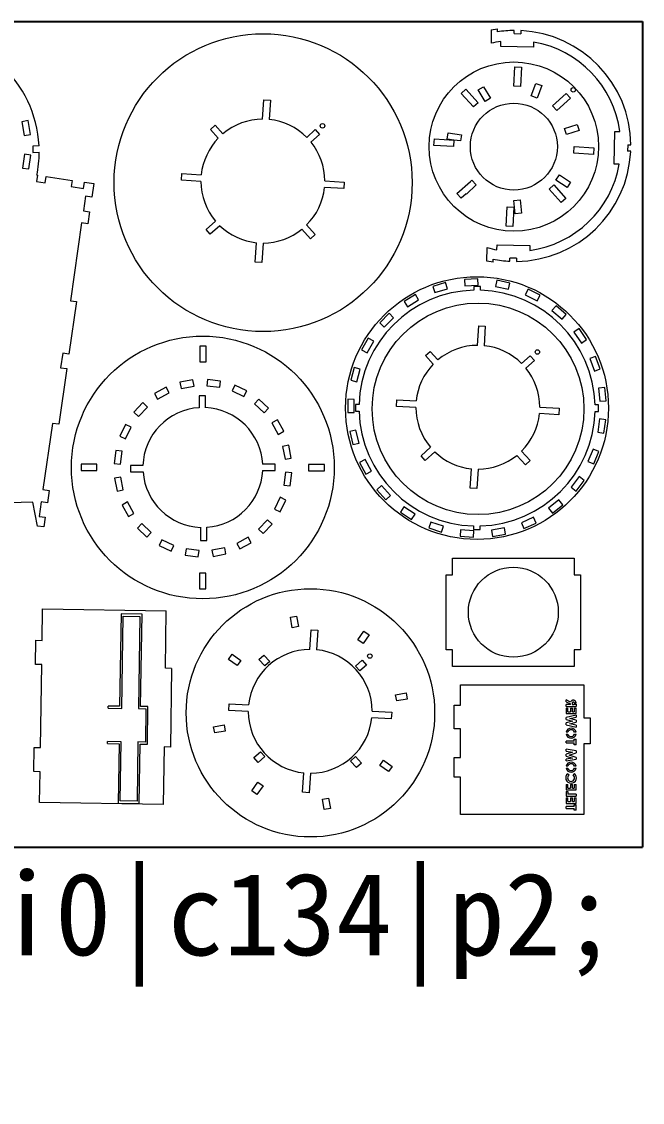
# Model space of a CAD drawing. Header units: millimetres. Extents: x -605 to 1781, y -297 to -33.
# Drawn here: x -307.6 to -157.3, y -296.6 to -34.8 of the extents above; entities that cross this region are included whole.
import ezdxf

# ---------------------------------------------------------------- set-up
doc = ezdxf.new("R2010")
doc.units = ezdxf.units.MM

msp = doc.modelspace()

# ---------------------------------------------------------------- linework, layer by layer
for p, q in [((-604.52, -34.83), (-157.3, -34.83)), ((-157.3, -34.83), (-157.3, -234.83)), ((-604.52, -234.83), (-157.3, -234.83))]:
    msp.add_line(p, q)
at = {"color": 7, "linetype": 'Continuous', "lineweight": 15}
for p, q in [((-193.88, -36.8), (-192.36, -36.56)), ((-192.38, -37.31), (-192.36, -36.56)), ((-193.88, -36.8), (-193.94, -40.07)), ((-188.35, -37.72), (-188.34, -36.97)), ((-188.35, -37.72), (-186.76, -37.75)), ((-186.75, -37), (-186.76, -37.75)), ((-191.59, -40.84), (-191.56, -39.62)), ((-183.65, -40.98), (-191.59, -40.84)), ((-183.63, -39.77), (-183.65, -40.98)), ((-188.42, -50.49), (-188.14, -45.77)), ((-188.14, -45.77), (-186.53, -45.86)), ((-186.53, -45.86), (-186.81, -50.57)), ((-201.16, -52.24), (-200.01, -51.2)), ((-198.2, -55.51), (-201.16, -52.24)), ((-200.01, -51.2), (-197.05, -54.48)), ((-197.05, -51.39), (-195.74, -50.6)), ((-195.37, -54.16), (-197.05, -51.39)), ((-195.74, -50.6), (-194.07, -53.38)), ((-186.81, -50.57), (-188.42, -50.49)), ((-184.19, -52.84), (-183.07, -49.8)), ((-183.07, -49.8), (-181.64, -50.33)), ((-181.64, -50.33), (-182.76, -53.37)), ((-179.05, -55.22), (-175.77, -52.26)), ((-175.77, -52.26), (-174.74, -53.41)), ((-249.24, -58.47), (-248.95, -53.75)), ((-248.95, -53.75), (-247.35, -53.84)), ((-247.35, -53.84), (-247.63, -58.55)), ((-197.05, -54.48), (-198.2, -55.51)), ((-194.07, -53.38), (-195.37, -54.16)), ((-182.76, -53.37), (-184.19, -52.84)), ((-174.74, -53.41), (-178.01, -56.37)), ((-178.01, -56.37), (-179.05, -55.22)), ((-305.99, -58.82), (-307.54, -59.08)), ((-307.54, -59.08), (-306.96, -62.41)), ((-305.41, -62.15), (-305.99, -58.82)), ((-261.86, -60.96), (-260.71, -59.93)), ((-260.71, -59.93), (-258.84, -62)), ((-176.19, -60.76), (-173.11, -59.75)), ((-173.11, -59.75), (-172.63, -61.19)), ((-306.96, -62.41), (-305.41, -62.15)), ((-259.98, -63.06), (-261.86, -60.96)), ((-238.56, -62.87), (-236.48, -60.99)), ((-235.44, -62.14), (-237.53, -64.02)), ((-236.48, -60.99), (-235.44, -62.14)), ((-204.53, -63.31), (-204.33, -61.8)), ((-204.33, -61.8), (-201.11, -62.22)), ((-201.11, -62.22), (-201.31, -63.73)), ((-175.71, -62.21), (-176.19, -60.76)), ((-172.63, -61.19), (-175.71, -62.21)), ((-164.11, -69.35), (-163.96, -61.42)), ((-163.96, -61.42), (-162.75, -61.44)), ((-303.36, -64.94), (-304.87, -64.98)), ((-304.87, -64.98), (-304.83, -66.5)), ((-207.76, -64.84), (-207.66, -63.23)), ((-203.04, -65.12), (-207.76, -64.84)), ((-207.66, -63.23), (-202.96, -63.51)), ((-202.96, -63.51), (-204.53, -63.31)), ((-202.96, -63.51), (-203.04, -65.12)), ((-201.31, -63.73), (-202.96, -63.51)), ((-173.87, -66.71), (-173.79, -65.11)), ((-173.79, -65.11), (-169.07, -65.39)), ((-169.07, -65.39), (-169.16, -66.99)), ((-160.85, -64.65), (-160.87, -66.24)), ((-160.85, -64.65), (-160.09, -64.67)), ((-306.9, -66.96), (-307.39, -70.31)), ((-305.35, -67.19), (-306.9, -66.96)), ((-305.83, -70.53), (-305.35, -67.19)), ((-304.83, -66.5), (-303.32, -66.46)), ((-169.16, -66.99), (-173.87, -66.71)), ((-160.12, -66.25), (-160.87, -66.24)), ((-307.39, -70.31), (-305.83, -70.53)), ((-162.89, -69.38), (-164.11, -69.35)), ((-303.76, -72.06), (-303.98, -73.57)), ((-303.76, -72.06), (-303.88, -72.04)), ((-301.84, -73.88), (-301.62, -72.37)), ((-301.62, -72.37), (-295.33, -73.29)), ((-295.33, -73.29), (-295.55, -74.79)), ((-268.89, -73.24), (-268.8, -71.64)), ((-264.17, -73.53), (-268.89, -73.24)), ((-268.8, -71.64), (-264.09, -71.92)), ((-198.59, -73.24), (-198.92, -73.55)), ((-198.59, -73.24), (-197.54, -74.34)), ((-178.22, -73.23), (-177.39, -71.96)), ((-175.51, -75.01), (-178.22, -73.23)), ((-177.39, -71.96), (-174.67, -73.73)), ((-303.98, -73.57), (-301.84, -73.88)), ((-295.55, -74.79), (-292.56, -75.23)), ((-292.56, -75.23), (-292.34, -73.72)), ((-292.34, -73.72), (-290.13, -74.04)), ((-290.13, -74.04), (-290.61, -77.37)), ((-229.55, -75.29), (-234.26, -75.01)), ((-234.18, -73.4), (-229.46, -73.69)), ((-229.46, -73.69), (-229.55, -75.29)), ((-202.22, -76.47), (-198.94, -73.52)), ((-197.54, -74.34), (-199.87, -76.59)), ((-198.92, -73.55), (-198.94, -73.52)), ((-179.9, -75.41), (-178.75, -74.37)), ((-176.95, -78.68), (-179.9, -75.41)), ((-178.75, -74.37), (-175.8, -77.65)), ((-174.67, -73.73), (-175.51, -75.01)), ((-292.12, -77.15), (-292.63, -80.66)), ((-290.61, -77.37), (-292.12, -77.15)), ((-201.18, -77.62), (-202.22, -76.47)), ((-199.95, -76.51), (-201.18, -77.62)), ((-199.95, -76.51), (-199.87, -76.59)), ((-188.41, -78.14), (-186.89, -78)), ((-188.1, -81.37), (-188.41, -78.14)), ((-186.89, -78), (-186.58, -81.23)), ((-175.8, -77.65), (-176.95, -78.68)), ((-292.63, -80.66), (-291.11, -80.88)), ((-291.11, -80.88), (-291.53, -83.8)), ((-190.29, -84.36), (-190.01, -79.66)), ((-190.01, -79.66), (-188.4, -79.74)), ((-188.4, -79.74), (-188.69, -84.46)), ((-293.04, -83.59), (-295.78, -102.44)), ((-291.53, -83.8), (-293.04, -83.59)), ((-262.93, -85.2), (-260.64, -83.13)), ((-186.58, -81.23), (-188.1, -81.37)), ((-261.89, -86.35), (-262.93, -85.2)), ((-259.58, -84.27), (-261.89, -86.35)), ((-237.66, -87.41), (-239.73, -85.11)), ((-238.58, -84.08), (-236.51, -86.37)), ((-236.51, -86.37), (-237.66, -87.41)), ((-188.69, -84.46), (-190.29, -84.36)), ((-251, -93.09), (-250.72, -88.38)), ((-249.11, -88.46), (-249.4, -93.18)), ((-192.5, -90.11), (-192.48, -88.9)), ((-192.48, -88.9), (-184.54, -89.04)), ((-194.92, -92.84), (-194.86, -89.58)), ((-184.54, -89.04), (-184.56, -90.26)), ((-249.4, -93.18), (-251, -93.09)), ((-193.42, -93.14), (-194.92, -92.84)), ((-193.42, -93.14), (-193.41, -92.39)), ((-189.38, -92.88), (-189.36, -92.13)), ((-187.77, -92.16), (-189.36, -92.13)), ((-187.77, -92.16), (-187.79, -92.91)), ((-204.94, -98.06), (-208.02, -99.01)), ((-208.02, -99.01), (-207.57, -100.48)), ((-204.5, -99.53), (-204.94, -98.06)), ((-197.14, -97.13), (-200.36, -97.27)), ((-200.36, -97.27), (-200.29, -98.81)), ((-200.29, -98.81), (-197.08, -98.65)), ((-196.48, -99.01), (-198.07, -99.01)), ((-198.07, -99.01), (-198.07, -99.88)), ((-197.08, -98.65), (-197.14, -97.13)), ((-196.48, -99.88), (-196.48, -99.01)), ((-192.52, -97.5), (-192.83, -99)), ((-192.83, -99), (-189.68, -99.65)), ((-189.36, -98.16), (-192.52, -97.5)), ((-189.68, -99.65), (-189.36, -98.16)), ((-212.25, -100.91), (-215, -102.59)), ((-211.46, -102.22), (-212.25, -100.91)), ((-207.57, -100.48), (-204.5, -99.53)), ((-184.97, -99.66), (-185.65, -101.05)), ((-185.65, -101.05), (-182.76, -102.45)), ((-182.08, -101.09), (-184.97, -99.66)), ((-182.76, -102.45), (-182.08, -101.09)), ((-294.27, -102.66), (-296.11, -115.37)), ((-295.78, -102.44), (-294.27, -102.66)), ((-215, -102.59), (-214.2, -103.9)), ((-214.2, -103.9), (-211.46, -102.22)), ((-178.2, -103.64), (-179.2, -104.81)), ((-175.75, -105.74), (-178.2, -103.64)), ((-218.63, -105.49), (-220.88, -107.8)), ((-219.77, -108.87), (-217.54, -106.56)), ((-217.54, -106.56), (-218.63, -105.49)), ((-179.2, -104.81), (-176.75, -106.89)), ((-176.75, -106.89), (-175.75, -105.74)), ((-220.88, -107.8), (-219.77, -108.87)), ((-197.2, -113.25), (-196.92, -108.53)), ((-196.92, -108.53), (-195.32, -108.63)), ((-195.32, -108.63), (-195.6, -113.33)), ((-172.64, -109.18), (-173.89, -110.06)), ((-170.79, -111.82), (-172.64, -109.18)), ((-223.67, -111.51), (-225.27, -114.31)), ((-223.93, -115.07), (-222.35, -112.27)), ((-222.35, -112.27), (-223.67, -111.51)), ((-173.89, -110.06), (-172.04, -112.69)), ((-172.04, -112.69), (-170.79, -111.82)), ((-297.63, -115.15), (-298.14, -118.66)), ((-296.11, -115.37), (-297.63, -115.15)), ((-264.44, -113.41), (-264.44, -117.22)), ((-262.92, -113.41), (-264.44, -113.41)), ((-262.92, -117.22), (-262.92, -113.41)), ((-225.27, -114.31), (-223.93, -115.07)), ((-209.83, -115.75), (-208.68, -114.71)), ((-208.68, -114.71), (-206.81, -116.79)), ((-264.44, -117.22), (-262.92, -117.22)), ((-207.94, -117.85), (-209.83, -115.75)), ((-186.53, -117.65), (-184.45, -115.78)), ((-183.41, -116.93), (-185.49, -118.81)), ((-184.45, -115.78), (-183.41, -116.93)), ((-168.62, -115.92), (-170.06, -116.46)), ((-170.06, -116.46), (-168.92, -119.47)), ((-167.49, -118.94), (-168.62, -115.92)), ((-296.62, -118.88), (-298.58, -132.37)), ((-298.14, -118.66), (-296.62, -118.88)), ((-227.05, -118.59), (-227.91, -121.7)), ((-225.58, -119), (-227.05, -118.59)), ((-226.42, -122.1), (-225.58, -119)), ((-168.92, -119.47), (-167.49, -118.94)), ((-266.12, -121.62), (-269.24, -122.21)), ((-269.24, -122.21), (-268.95, -123.72)), ((-265.83, -123.13), (-266.12, -121.62)), ((-262.54, -121.51), (-262.74, -123.02)), ((-262.74, -123.02), (-259.59, -123.42)), ((-259.39, -121.91), (-262.54, -121.51)), ((-259.59, -123.42), (-259.39, -121.91)), ((-255.96, -122.91), (-256.61, -124.3)), ((-253.09, -124.27), (-255.96, -122.91)), ((-227.91, -121.7), (-226.42, -122.1)), ((-272.61, -123.42), (-275.39, -124.94)), ((-275.39, -124.94), (-274.66, -126.28)), ((-274.66, -126.28), (-271.88, -124.75)), ((-271.88, -124.75), (-272.61, -123.42)), ((-268.95, -123.72), (-265.83, -123.13)), ((-264.61, -125.49), (-264.61, -128.36)), ((-263.07, -125.49), (-264.61, -125.49)), ((-263.07, -128.35), (-263.07, -125.49)), ((-256.61, -124.3), (-253.74, -125.66)), ((-253.74, -125.66), (-253.09, -124.27)), ((-166.41, -123.45), (-167.94, -123.62)), ((-167.94, -123.62), (-167.58, -126.81)), ((-166.06, -126.66), (-166.41, -123.45)), ((-278.22, -127.13), (-280.4, -129.45)), ((-279.28, -130.5), (-277.1, -128.19)), ((-277.1, -128.19), (-278.22, -127.13)), ((-250.13, -126.28), (-251.17, -127.39)), ((-251.17, -127.39), (-248.86, -129.57)), ((-247.82, -128.46), (-250.13, -126.28)), ((-228.57, -126.29), (-228.62, -129.52)), ((-227.04, -126.33), (-228.57, -126.29)), ((-227.09, -129.54), (-227.04, -126.33)), ((-225.89, -127.6), (-226.76, -127.6)), ((-226.76, -127.6), (-226.76, -129.19)), ((-216.86, -128.03), (-216.76, -126.43)), ((-212.14, -128.31), (-216.86, -128.03)), ((-216.76, -126.43), (-212.06, -126.71)), ((-182.14, -128.19), (-177.42, -128.47)), ((-167.89, -127.69), (-168.76, -127.69)), ((-167.89, -129.28), (-167.89, -127.69)), ((-167.58, -126.81), (-166.06, -126.66)), ((-280.4, -129.45), (-279.28, -130.5)), ((-248.86, -129.57), (-247.82, -128.46)), ((-228.62, -129.52), (-227.09, -129.54)), ((-226.76, -129.19), (-225.89, -129.19)), ((-177.52, -130.08), (-182.22, -129.8)), ((-177.42, -128.47), (-177.52, -130.08)), ((-168.76, -129.28), (-167.89, -129.28)), ((-300.09, -132.15), (-302.41, -148.17)), ((-298.58, -132.37), (-300.09, -132.15)), ((-282.41, -132.4), (-283.77, -135.28)), ((-281.04, -133.06), (-282.41, -132.4)), ((-282.39, -135.93), (-281.04, -133.06)), ((-245.63, -131.29), (-246.97, -132.03)), ((-246.97, -132.03), (-245.45, -134.81)), ((-244.1, -134.07), (-245.63, -131.29)), ((-167.66, -131.08), (-168.11, -134.26)), ((-166.14, -131.3), (-167.66, -131.08)), ((-166.6, -134.49), (-166.14, -131.3)), ((-283.77, -135.28), (-282.39, -135.93)), ((-245.45, -134.81), (-244.1, -134.07)), ((-226.63, -133.78), (-228.12, -134.13)), ((-228.12, -134.13), (-227.37, -137.27)), ((-225.88, -136.91), (-226.63, -133.78)), ((-168.11, -134.26), (-166.6, -134.49)), ((-284.77, -138.71), (-285.17, -141.86)), ((-283.25, -138.91), (-284.77, -138.71)), ((-242.89, -137.44), (-244.39, -137.73)), ((-244.39, -137.73), (-243.8, -140.85)), ((-242.3, -140.56), (-242.89, -137.44)), ((-227.37, -137.27), (-225.88, -136.91)), ((-210.89, -139.99), (-208.61, -137.92)), ((-169.25, -138.38), (-170.47, -141.35)), ((-167.83, -138.96), (-169.25, -138.38)), ((-283.65, -142.06), (-283.25, -138.91)), ((-243.8, -140.85), (-242.3, -140.56)), ((-224.38, -140.9), (-225.74, -141.61)), ((-222.88, -143.74), (-224.38, -140.9)), ((-209.86, -141.14), (-210.89, -139.99)), ((-207.55, -139.05), (-209.86, -141.14)), ((-185.62, -142.2), (-187.7, -139.9)), ((-186.54, -138.86), (-184.47, -141.16)), ((-184.47, -141.16), (-185.62, -142.2)), ((-170.47, -141.35), (-169.07, -141.94)), ((-169.07, -141.94), (-167.83, -138.96)), ((-293.14, -142.05), (-293.14, -143.57)), ((-289.33, -142.05), (-293.14, -142.05)), ((-293.14, -143.57), (-289.33, -143.57)), ((-289.33, -143.57), (-289.33, -142.05)), ((-285.17, -141.86), (-283.65, -142.06)), ((-281.19, -142.39), (-281.19, -143.93)), ((-278.21, -142.39), (-281.19, -142.39)), ((-281.19, -143.93), (-278.18, -143.93)), ((-246.17, -142.07), (-249.23, -142.07)), ((-249.23, -143.61), (-246.17, -143.61)), ((-246.17, -143.61), (-246.17, -142.07)), ((-243.72, -143.94), (-244.12, -147.09)), ((-242.19, -144.14), (-243.72, -143.94)), ((-238.09, -142.11), (-238.09, -143.63)), ((-234.28, -142.11), (-238.09, -142.11)), ((-238.09, -143.63), (-234.28, -143.63)), ((-234.28, -143.63), (-234.28, -142.11)), ((-225.74, -141.61), (-224.23, -144.46)), ((-224.23, -144.46), (-222.88, -143.74)), ((-198.97, -147.87), (-198.69, -143.17)), ((-197.08, -143.25), (-197.36, -147.97)), ((-283.57, -145.16), (-285.06, -145.44)), ((-285.06, -145.44), (-284.47, -148.56)), ((-282.98, -148.27), (-283.57, -145.16)), ((-242.59, -147.29), (-242.19, -144.14)), ((-172.6, -145.05), (-174.53, -147.62)), ((-173.31, -148.54), (-171.37, -145.97)), ((-171.37, -145.97), (-172.6, -145.05)), ((-302.41, -148.17), (-300.9, -148.39)), ((-300.9, -148.39), (-301.34, -151.4)), ((-284.47, -148.56), (-282.98, -148.27)), ((-244.12, -147.09), (-242.59, -147.29)), ((-220.43, -147.24), (-221.57, -148.26)), ((-221.57, -148.26), (-219.4, -150.65)), ((-218.27, -149.62), (-220.43, -147.24)), ((-197.36, -147.97), (-198.97, -147.87)), ((-174.53, -147.62), (-173.31, -148.54)), ((-304.89, -151.24), (-329.92, -151.87)), ((-303.7, -157.02), (-304.89, -151.24)), ((-302.86, -151.18), (-303.36, -154.68)), ((-301.34, -151.4), (-302.86, -151.18)), ((-281.92, -151.19), (-283.26, -151.93)), ((-280.39, -153.97), (-281.92, -151.19)), ((-244.97, -150.07), (-246.33, -152.95)), ((-243.59, -150.72), (-244.97, -150.07)), ((-244.95, -153.6), (-243.59, -150.72)), ((-219.4, -150.65), (-218.27, -149.62)), ((-177.51, -150.67), (-180.01, -152.69)), ((-176.55, -151.87), (-177.51, -150.67)), ((-283.26, -151.93), (-281.74, -154.71)), ((-281.74, -154.71), (-280.39, -153.97)), ((-246.33, -152.95), (-244.95, -153.6)), ((-215.03, -152.4), (-215.88, -153.67)), ((-215.88, -153.67), (-213.19, -155.44)), ((-212.34, -154.16), (-215.03, -152.4)), ((-213.19, -155.44), (-212.34, -154.16)), ((-180.01, -152.69), (-179.07, -153.88)), ((-179.07, -153.88), (-176.55, -151.87)), ((-302.19, -157.24), (-303.7, -157.02)), ((-303.36, -154.68), (-301.85, -154.9)), ((-301.85, -154.9), (-302.19, -157.24)), ((-278.5, -156.43), (-279.55, -157.54)), ((-276.19, -158.61), (-278.5, -156.43)), ((-248.08, -155.5), (-250.26, -157.81)), ((-249.14, -158.87), (-246.96, -156.55)), ((-246.96, -156.55), (-248.08, -155.5)), ((-208.52, -156.05), (-209.02, -157.49)), ((-205.48, -157.09), (-208.52, -156.05)), ((-205.97, -158.54), (-205.48, -157.09)), ((-198.17, -157), (-198.17, -157.88)), ((-196.58, -157.88), (-196.58, -157.01)), ((-183.66, -154.9), (-186.59, -156.23)), ((-186.59, -156.23), (-185.97, -157.63)), ((-185.97, -157.63), (-183.03, -156.3)), ((-183.03, -156.3), (-183.66, -154.9)), ((-279.55, -157.54), (-277.24, -159.72)), ((-277.24, -159.72), (-276.19, -158.61)), ((-264.29, -157.33), (-264.29, -160.51)), ((-262.75, -160.51), (-262.75, -157.31)), ((-250.26, -157.81), (-249.14, -158.87)), ((-209.02, -157.49), (-205.97, -158.54)), ((-201.3, -157.97), (-201.43, -159.49)), ((-201.43, -159.49), (-198.22, -159.75)), ((-198.1, -158.21), (-201.3, -157.97)), ((-198.22, -159.75), (-198.1, -158.21)), ((-198.17, -157.88), (-196.58, -157.88)), ((-190.67, -157.47), (-193.83, -158.03)), ((-193.83, -158.03), (-193.58, -159.53)), ((-193.58, -159.53), (-190.4, -158.98)), ((-190.4, -158.98), (-190.67, -157.47)), ((-273.62, -160.34), (-274.28, -161.73)), ((-274.28, -161.73), (-271.41, -163.09)), ((-270.75, -161.7), (-273.62, -160.34)), ((-271.41, -163.09), (-270.75, -161.7)), ((-264.29, -160.51), (-262.75, -160.51)), ((-258.41, -162.28), (-261.53, -162.87)), ((-258.12, -163.79), (-258.41, -162.28)), ((-252.7, -159.72), (-255.49, -161.25)), ((-255.49, -161.25), (-254.75, -162.58)), ((-254.75, -162.58), (-251.97, -161.06)), ((-251.97, -161.06), (-252.7, -159.72)), ((-267.78, -162.58), (-267.97, -164.09)), ((-267.97, -164.09), (-264.82, -164.49)), ((-264.63, -162.98), (-267.78, -162.58)), ((-264.82, -164.49), (-264.63, -162.98)), ((-261.53, -162.87), (-261.24, -164.38)), ((-261.24, -164.38), (-258.12, -163.79)), ((-203.3, -164.77), (-173.78, -164.77)), ((-203.3, -168.84), (-203.3, -164.77)), ((-173.78, -164.77), (-173.78, -168.84)), ((-262.98, -168.46), (-264.51, -168.46)), ((-264.51, -168.46), (-264.51, -172.27)), ((-262.98, -172.27), (-262.98, -168.46)), ((-204.82, -168.84), (-203.3, -168.84)), ((-204.82, -186.98), (-204.82, -168.84)), ((-173.78, -168.84), (-172.26, -168.84)), ((-172.26, -168.84), (-172.26, -186.98)), ((-264.51, -172.27), (-262.98, -172.27)), ((-302.6, -184.73), (-302.48, -177.09)), ((-302.48, -177.09), (-272.56, -177.56)), ((-272.78, -191.49), (-272.56, -177.56)), ((-283.5, -178.32), (-283.85, -200.67)), ((-278.42, -178.4), (-283.5, -178.32)), ((-283.35, -201.19), (-283, -178.84)), ((-283, -178.84), (-278.94, -178.9)), ((-278.94, -178.9), (-279.29, -201.25)), ((-278.77, -200.75), (-278.42, -178.4)), ((-242.5, -179.12), (-241, -178.86)), ((-242.06, -181.65), (-242.5, -179.12)), ((-241, -178.86), (-240.55, -181.39)), ((-240.55, -181.39), (-242.06, -181.65)), ((-237.77, -186.91), (-237.49, -182.19)), ((-237.49, -182.19), (-235.89, -182.29)), ((-235.89, -182.29), (-236.17, -186.99)), ((-226.18, -184.59), (-224.7, -182.48)), ((-224.7, -182.48), (-223.46, -183.36)), ((-304.22, -190.53), (-304.12, -184.7)), ((-304.12, -184.7), (-302.6, -184.73)), ((-224.93, -185.46), (-226.18, -184.59)), ((-223.46, -183.36), (-224.93, -185.46)), ((-257.46, -189.33), (-256.59, -188.08)), ((-256.59, -188.08), (-254.48, -189.56)), ((-250.11, -189.33), (-248.93, -188.27)), ((-248.93, -188.27), (-247.49, -189.87)), ((-203.3, -186.98), (-204.82, -186.98)), ((-203.3, -191.04), (-203.3, -186.98)), ((-173.78, -186.98), (-173.78, -191.04)), ((-172.26, -186.98), (-173.78, -186.98)), ((-302.69, -190.55), (-304.22, -190.53)), ((-303.01, -210.7), (-302.69, -190.55)), ((-255.36, -190.81), (-257.46, -189.33)), ((-254.48, -189.56), (-255.36, -190.81)), ((-248.67, -190.93), (-250.11, -189.33)), ((-247.49, -189.87), (-248.67, -190.93)), ((-226.73, -190.96), (-225.13, -189.52)), ((-225.67, -192.13), (-226.73, -190.96)), ((-224.08, -190.69), (-225.67, -192.13)), ((-225.13, -189.52), (-224.08, -190.69)), ((-173.78, -191.04), (-203.3, -191.04)), ((-271.26, -191.52), (-272.78, -191.49)), ((-271.26, -191.52), (-271.56, -210.56)), ((-201.37, -200.42), (-201.37, -195.51)), ((-201.37, -195.51), (-171.45, -195.51)), ((-171.45, -195.51), (-171.45, -203.45)), ((-217.03, -197.89), (-214.49, -197.44)), ((-216.76, -199.39), (-217.03, -197.89)), ((-214.23, -198.94), (-216.76, -199.39)), ((-214.49, -197.44), (-214.23, -198.94)), ((-286.65, -201.13), (-286.64, -200.63)), ((-286.65, -201.13), (-283.35, -201.19)), ((-283.85, -200.67), (-286.64, -200.63)), ((-279.29, -201.25), (-277.5, -201.28)), ((-276.98, -200.78), (-278.77, -200.75)), ((-277.5, -201.28), (-277.58, -209.35)), ((-277.08, -209.87), (-276.98, -200.78)), ((-257.43, -201.69), (-257.33, -200.08)), ((-257.33, -200.08), (-252.63, -200.37)), ((-202.9, -206.13), (-202.9, -200.42)), ((-202.9, -200.42), (-201.37, -200.42)), ((-174.67, -199.67), (-175.78, -199.11)), ((-175.78, -199.6), (-175.78, -199.11)), ((-175.78, -199.6), (-174.72, -200.13)), ((-174.72, -200.28), (-175.78, -200.28)), ((-175.78, -200.72), (-175.78, -200.28)), ((-175.78, -200.72), (-173.34, -200.72)), ((-175.78, -201.16), (-175.35, -201.16)), ((-175.78, -201.16), (-175.78, -202.47)), ((-175.35, -202.03), (-175.35, -201.16)), ((-174.72, -200.28), (-174.72, -200.13)), ((-174.69, -201.16), (-174.25, -201.16)), ((-174.69, -201.16), (-174.69, -202.03)), ((-174.28, -200.11), (-174.28, -200.28)), ((-174.28, -200.28), (-173.78, -200.28)), ((-174.25, -202.03), (-174.25, -201.16)), ((-173.36, -199.91), (-173.79, -199.91)), ((-173.78, -200.16), (-173.35, -200.16)), ((-173.78, -200.28), (-173.78, -200.16)), ((-173.78, -201.16), (-173.34, -201.16)), ((-173.78, -201.16), (-173.78, -202.03)), ((-173.34, -200.21), (-173.34, -200.72)), ((-173.34, -202.47), (-173.34, -201.16)), ((-252.71, -201.97), (-257.43, -201.69)), ((-218.09, -203.74), (-222.8, -203.46)), ((-222.72, -201.85), (-217.99, -202.13)), ((-217.99, -202.13), (-218.09, -203.74)), ((-175.78, -202.47), (-173.34, -202.47)), ((-173.34, -202.86), (-175.78, -203.42)), ((-175.78, -203.88), (-175.78, -203.42)), ((-175.78, -203.88), (-174.21, -204.3)), ((-175.35, -202.03), (-174.69, -202.03)), ((-174.9, -203.67), (-173.34, -203.31)), ((-173.34, -204.08), (-174.9, -203.67)), ((-174.25, -202.03), (-173.78, -202.03)), ((-173.34, -202.86), (-173.34, -203.31)), ((-173.34, -204.08), (-173.34, -204.51)), ((-171.45, -203.45), (-169.93, -203.45)), ((-169.93, -203.45), (-169.93, -209.8)), ((-261.09, -205.63), (-258.55, -205.18)), ((-260.82, -207.13), (-261.09, -205.63)), ((-258.29, -206.68), (-260.82, -207.13)), ((-258.55, -205.18), (-258.29, -206.68)), ((-201.37, -206.13), (-202.9, -206.13)), ((-201.37, -213.08), (-201.37, -206.13)), ((-174.21, -204.3), (-175.78, -204.72)), ((-175.78, -205.17), (-175.78, -204.72)), ((-175.78, -205.17), (-173.34, -205.74)), ((-174.9, -204.92), (-173.34, -204.51)), ((-173.34, -205.28), (-174.9, -204.92)), ((-173.34, -205.28), (-173.34, -205.74)), ((-286.79, -209.73), (-286.78, -209.22)), ((-283.48, -209.27), (-286.78, -209.22)), ((-283.7, -223.62), (-283.48, -209.27)), ((-279.41, -209.32), (-279.64, -223.68)), ((-277.58, -209.35), (-279.41, -209.32)), ((-173.78, -209.13), (-175.78, -209.13)), ((-175.78, -209.57), (-175.78, -209.13)), ((-175.36, -206.95), (-175.76, -206.95)), ((-175.76, -207.46), (-175.36, -207.46)), ((-173.78, -208.69), (-173.34, -208.69)), ((-173.78, -209.13), (-173.78, -208.69)), ((-173.37, -206.95), (-173.77, -206.95)), ((-173.77, -207.46), (-173.37, -207.46)), ((-173.34, -210), (-173.34, -208.69)), ((-304.62, -216.5), (-304.53, -210.68)), ((-304.53, -210.68), (-303.01, -210.7)), ((-286.79, -209.73), (-283.99, -209.77)), ((-283.99, -209.77), (-284.22, -224.12)), ((-279.14, -224.2), (-278.91, -209.84)), ((-278.91, -209.84), (-277.08, -209.87)), ((-273.08, -210.54), (-273.3, -224.48)), ((-271.56, -210.56), (-273.08, -210.54)), ((-251.35, -213.13), (-249.75, -211.69)), ((-249.75, -211.69), (-248.7, -212.86)), ((-175.78, -209.57), (-173.78, -209.57)), ((-173.34, -211.51), (-175.78, -211.1)), ((-175.78, -211.54), (-175.78, -211.1)), ((-175.78, -211.54), (-174.24, -211.8)), ((-174.24, -211.8), (-175.78, -212.31)), ((-175.05, -212.52), (-173.34, -211.96)), ((-173.78, -210), (-173.78, -209.57)), ((-173.34, -210), (-173.78, -210)), ((-173.34, -211.51), (-173.34, -211.96)), ((-169.93, -209.8), (-171.45, -209.8)), ((-171.45, -209.8), (-171.45, -226.89)), ((-250.29, -214.3), (-251.35, -213.13)), ((-248.7, -212.86), (-250.29, -214.3)), ((-227.93, -213.95), (-226.76, -212.89)), ((-226.49, -215.55), (-227.93, -213.95)), ((-226.76, -212.89), (-225.32, -214.49)), ((-225.32, -214.49), (-226.49, -215.55)), ((-220.84, -215.01), (-219.96, -213.76)), ((-219.96, -213.76), (-217.86, -215.24)), ((-202.9, -217.83), (-202.9, -213.08)), ((-202.9, -213.08), (-201.37, -213.08)), ((-175.78, -212.74), (-175.78, -212.31)), ((-175.78, -212.74), (-174.24, -213.24)), ((-174.24, -213.24), (-175.78, -213.5)), ((-175.78, -213.94), (-175.78, -213.5)), ((-175.78, -213.94), (-173.34, -213.53)), ((-173.34, -213.08), (-175.05, -212.52)), ((-173.34, -213.08), (-173.34, -213.53)), ((-303.1, -216.53), (-304.62, -216.5)), ((-303.22, -224.01), (-303.1, -216.53)), ((-239.54, -221.53), (-239.26, -216.83)), ((-237.65, -216.91), (-237.93, -221.63)), ((-218.73, -216.49), (-220.84, -215.01)), ((-217.86, -215.24), (-218.73, -216.49)), ((-175.36, -215.18), (-175.76, -215.18)), ((-175.76, -215.68), (-175.36, -215.68)), ((-175.38, -217.02), (-175.05, -217.33)), ((-173.77, -217.01), (-174.07, -217.33)), ((-173.37, -215.18), (-173.77, -215.18)), ((-173.77, -215.68), (-173.37, -215.68)), ((-251.86, -221.21), (-250.39, -219.11)), ((-250.39, -219.11), (-249.14, -219.98)), ((-201.37, -217.83), (-202.9, -217.83)), ((-201.37, -226.89), (-201.37, -217.83)), ((-175.78, -219.63), (-175.35, -219.63)), ((-175.78, -219.63), (-175.78, -220.95)), ((-175.35, -220.51), (-175.35, -219.63)), ((-174.69, -219.63), (-174.25, -219.63)), ((-174.69, -219.63), (-174.69, -220.51)), ((-174.25, -220.51), (-174.25, -219.63)), ((-173.78, -219.63), (-173.34, -219.63)), ((-173.78, -219.63), (-173.78, -220.51)), ((-173.34, -220.95), (-173.34, -219.63)), ((-250.61, -222.09), (-251.86, -221.21)), ((-249.14, -219.98), (-250.61, -222.09)), ((-237.93, -221.63), (-239.54, -221.53)), ((-175.78, -220.95), (-173.34, -220.95)), ((-175.78, -221.32), (-175.35, -221.32)), ((-175.78, -221.32), (-175.78, -222.45)), ((-175.78, -222.45), (-173.34, -222.45)), ((-175.35, -220.51), (-174.69, -220.51)), ((-175.35, -221.32), (-175.35, -222.01)), ((-173.34, -222.01), (-175.35, -222.01)), ((-174.25, -220.51), (-173.78, -220.51)), ((-173.34, -222.01), (-173.34, -222.45)), ((-273.3, -224.48), (-303.22, -224.01)), ((-284.22, -224.12), (-279.14, -224.2)), ((-279.64, -223.68), (-283.7, -223.62)), ((-234.76, -223.18), (-233.26, -222.92)), ((-234.32, -225.71), (-234.76, -223.18)), ((-233.26, -222.92), (-232.82, -225.45)), ((-175.78, -222.88), (-175.35, -222.88)), ((-175.78, -222.88), (-175.78, -224.2)), ((-175.78, -224.2), (-173.34, -224.2)), ((-173.78, -224.98), (-175.78, -224.98)), ((-175.78, -225.42), (-175.78, -224.98)), ((-175.35, -223.76), (-175.35, -222.88)), ((-175.35, -223.76), (-174.69, -223.76)), ((-174.69, -222.88), (-174.25, -222.88)), ((-174.69, -222.88), (-174.69, -223.76)), ((-174.25, -223.76), (-174.25, -222.88)), ((-174.25, -223.76), (-173.78, -223.76)), ((-173.78, -222.88), (-173.34, -222.88)), ((-173.78, -222.88), (-173.78, -223.76)), ((-173.78, -224.54), (-173.34, -224.54)), ((-173.78, -224.98), (-173.78, -224.54)), ((-173.34, -224.2), (-173.34, -222.88)), ((-173.34, -225.85), (-173.34, -224.54)), ((-232.82, -225.45), (-234.32, -225.71)), ((-171.45, -226.89), (-201.37, -226.89)), ((-175.78, -225.42), (-173.78, -225.42)), ((-173.78, -225.85), (-173.78, -225.42)), ((-173.34, -225.85), (-173.78, -225.85))]:
    msp.add_line(p, q, dxfattribs=at)
for centre, radius in [((-249.12, -73.84), 36.08), ((-188.41, -65.11), 20.5), ((-174.04, -51.36), 0.536), ((-188.41, -65.11), 10.53), ((-234.74, -60.08), 0.536), ((-197.33, -128.44), 31.82), ((-197.09, -128.63), 25.63), ((-263.71, -142.84), 31.82), ((-182.71, -114.87), 0.536), ((-188.54, -177.91), 10.89), ((-237.66, -202.28), 30.07), ((-223.28, -188.53), 0.536)]:
    msp.add_circle(centre, radius, dxfattribs=at)
for centre, radius, start, end in [((-332.05, -66.42), 28.73, 2.9465, 179.907), ((-188.06, -64.94), 27.97, 90.5628, 98.8848), ((-188.06, -64.94), 27.97, 0.5628, 87.3104), ((-188.06, -64.94), 25.56, 97.8703, 103.287), ((-188.06, -64.94), 25.56, 7.8703, 80.003), ((-249.17, -73.46), 15, 90.2345, 130.1501), ((-249.17, -73.46), 15, 44.9626, 84.0898), ((-249.17, -73.46), 15, 136.0717, 174.0898), ((-249.17, -73.46), 15, 0.2345, 39.0421), ((-332.05, -66.42), 28.73, 348.7045, 359.907), ((-188.06, -64.94), 27.97, 270.5628, 357.3104), ((-188.06, -64.94), 25.56, 277.8703, 350.003), ((-249.17, -73.46), 15, 180.2345, 220.1501), ((-249.17, -73.46), 15, 314.9626, 354.0898), ((-249.17, -73.46), 15, 226.0717, 264.0898), ((-249.17, -73.46), 15, 270.2345, 309.0421), ((-188.06, -64.94), 25.56, 254.5863, 260.003), ((-188.06, -64.94), 27.97, 258.9885, 267.3104), ((-197.33, -128.44), 28.57, 91.4996, 178.3122), ((-197.33, -128.44), 28.57, 1.4996, 88.3122), ((-197.14, -128.25), 15, 90.2345, 130.1501), ((-197.14, -128.25), 15, 44.9626, 84.0898), ((-197.14, -128.25), 15, 136.0717, 174.0898), ((-197.14, -128.25), 15, 0.2345, 39.0421), ((-263.71, -142.84), 14.51, 93.5549, 178.2212), ((-263.71, -142.84), 14.51, 3.0423, 87.4701), ((-197.33, -128.44), 28.58, 181.4996, 268.3122), ((-197.14, -128.25), 15, 180.2345, 220.1501), ((-197.33, -128.44), 28.58, 271.4996, 358.3122), ((-197.14, -128.25), 15, 314.9626, 354.0898), ((-197.14, -128.25), 15, 226.0717, 264.0898), ((-197.14, -128.25), 15, 270.2345, 309.0421), ((-263.71, -142.84), 14.51, 184.3073, 267.7091), ((-263.71, -142.84), 14.51, 273.7942, 356.9577), ((-237.71, -201.91), 15, 90.2345, 174.0898), ((-237.71, -201.91), 15, 0.2345, 84.0898), ((-237.71, -201.91), 15, 180.2345, 264.0898), ((-237.71, -201.91), 15, 270.2345, 354.0898), ((-174.56, -207.21), 1.22, 12.0247, 167.9753), ((-174.56, -207.21), 0.838, 17.6494, 162.3506), ((-174.56, -207.21), 1.22, 192.0247, 347.9753), ((-174.56, -207.21), 0.838, 197.6494, 342.3506), ((-174.56, -215.43), 1.22, 12.0247, 167.9753), ((-174.56, -215.43), 0.838, 17.6494, 162.3506), ((-174.57, -218.03), 1.3, 128.832, 51.8622), ((-174.56, -215.43), 1.22, 192.0247, 347.9753), ((-174.56, -215.43), 0.838, 197.6494, 342.3506), ((-174.56, -218.03), 0.854, 124.9591, 55.0409)]:
    msp.add_arc(centre, radius, start, end, dxfattribs=at)
for points, knots in [([(-173.36, -199.91), (-173.36, -199.9), (-173.36, -199.82), (-173.38, -199.68), (-173.45, -199.52), (-173.55, -199.4), (-173.66, -199.31), (-173.83, -199.24), (-174.01, -199.21), (-174.2, -199.23), (-174.35, -199.28), (-174.54, -199.4), (-174.63, -199.56), (-174.67, -199.67)], [0.13607, 0.13607, 0.13607, 0.13607, 0.159502, 0.376295, 0.546653, 0.689394, 0.837224, 0.984937, 1.225925, 1.397419, 1.551214, 1.697599, 2.068817, 2.068817, 2.068817, 2.068817]), ([(-173.79, -199.91), (-173.79, -199.9), (-173.8, -199.85), (-173.83, -199.76), (-173.92, -199.68), (-174.02, -199.65), (-174.14, -199.66), (-174.3, -199.79), (-174.26, -200), (-174.28, -200.11)], [0, 0, 0, 0, 0.0243207, 0.1572614, 0.2696492, 0.3900476, 0.4900832, 0.6064591, 0.9973179, 0.9973179, 0.9973179, 0.9973179])]:
    msp.add_open_spline(points, degree=3, knots=knots, dxfattribs=at)
msp.add_open_spline([(-173.35, -200.16), (-173.35, -200.18), (-173.35, -200.19), (-173.34, -200.21)], degree=3, dxfattribs=at)

# ---------------------------------------------------------------- texts
at = {"insert": (-489.97, -240.99), "char_height": 20, "attachment_point": 1}
msp.add_mtext_dynamic_manual_height_columns('1{\\\\fSimSun|b0|i0|c134|p2;锟斤拷}', width=271.5468, gutter_width=17.5, heights=[0], dxfattribs=at)

doc.saveas('drawing.dxf')
